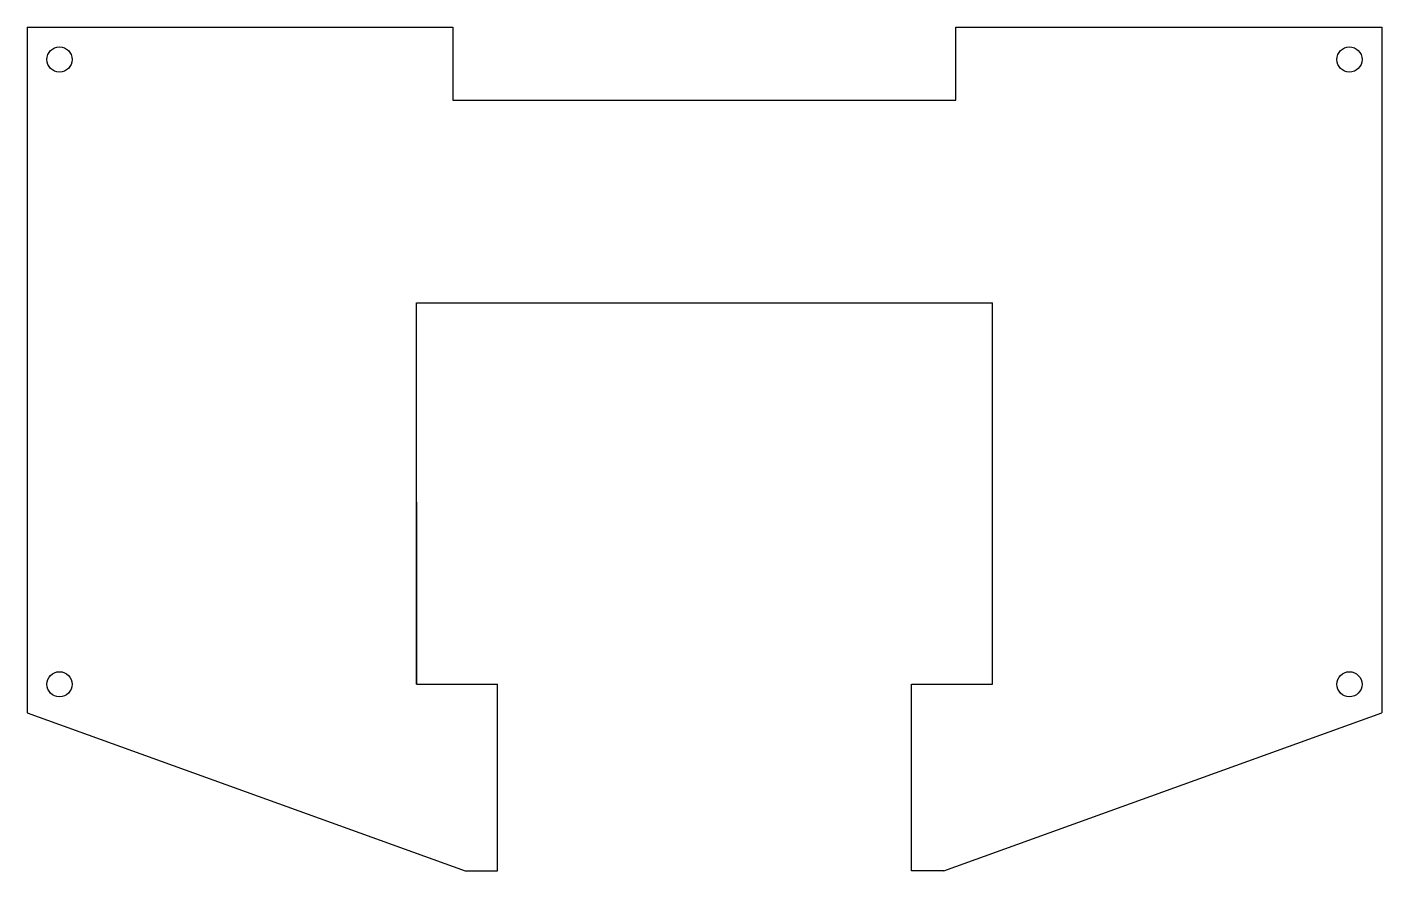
# Model space of a CAD drawing. Header units: millimetres. Extents: x 147 to 314, y 398 to 502.
import ezdxf

# ---------------------------------------------------------------- set-up
doc = ezdxf.new("R2010")
doc.units = ezdxf.units.MM

msp = doc.modelspace()

# ---------------------------------------------------------------- linework, layer by layer
for p, q in [((147.17, 501.61), (147.17, 417.11)), ((147.17, 501.61), (199.67, 501.61)), ((199.67, 501.61), (199.67, 492.61)), ((261.67, 492.61), (261.67, 501.61)), ((261.67, 501.61), (314.17, 501.61)), ((314.17, 501.61), (314.17, 417.11)), ((199.67, 492.61), (261.67, 492.61)), ((195.17, 467.61), (266.17, 467.61)), ((195.17, 420.61), (195.17, 467.61)), ((266.17, 420.61), (266.17, 467.61)), ((195.17, 443.07), (195.17, 420.61)), ((195.17, 420.61), (205.17, 420.61)), ((205.17, 397.61), (205.17, 420.61)), ((256.17, 397.61), (256.17, 420.61)), ((256.17, 420.61), (266.17, 420.61)), ((147.17, 417.11), (201.17, 397.61)), ((260.17, 397.61), (314.17, 417.11)), ((201.17, 397.61), (205.17, 397.61)), ((260.17, 397.61), (256.17, 397.61))]:
    msp.add_line(p, q)
for centre in [(151.17, 497.61), (310.17, 497.61), (151.17, 420.61), (310.17, 420.61)]:
    msp.add_circle(centre, 1.55)

doc.saveas('drawing.dxf')
